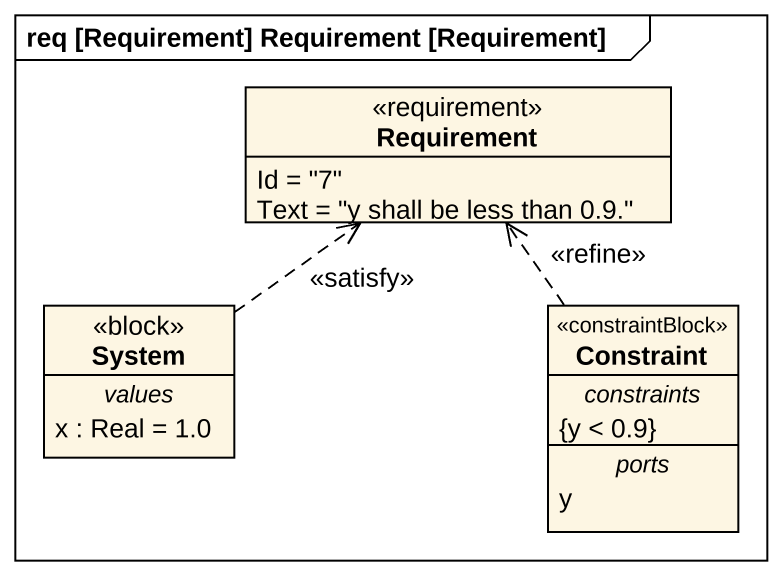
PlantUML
@startuml
mainframe req [Requirement] Requirement [Requirement]
hide circle
hide empty members
class Requirement <<requirement>> {
  Id = "7"
  Text = "y shall be less than 0.9."
}
class System <<block>> {
  -- values --
  x : Real = 1.0
}
class Constraint <<constraintBlock>> {
  -- constraints --
  {y < 0.9}
  -- ports --
  y
}
System .up.> Requirement : <<satisfy>>
Constraint .up.> Requirement : <<refine>>
@enduml
